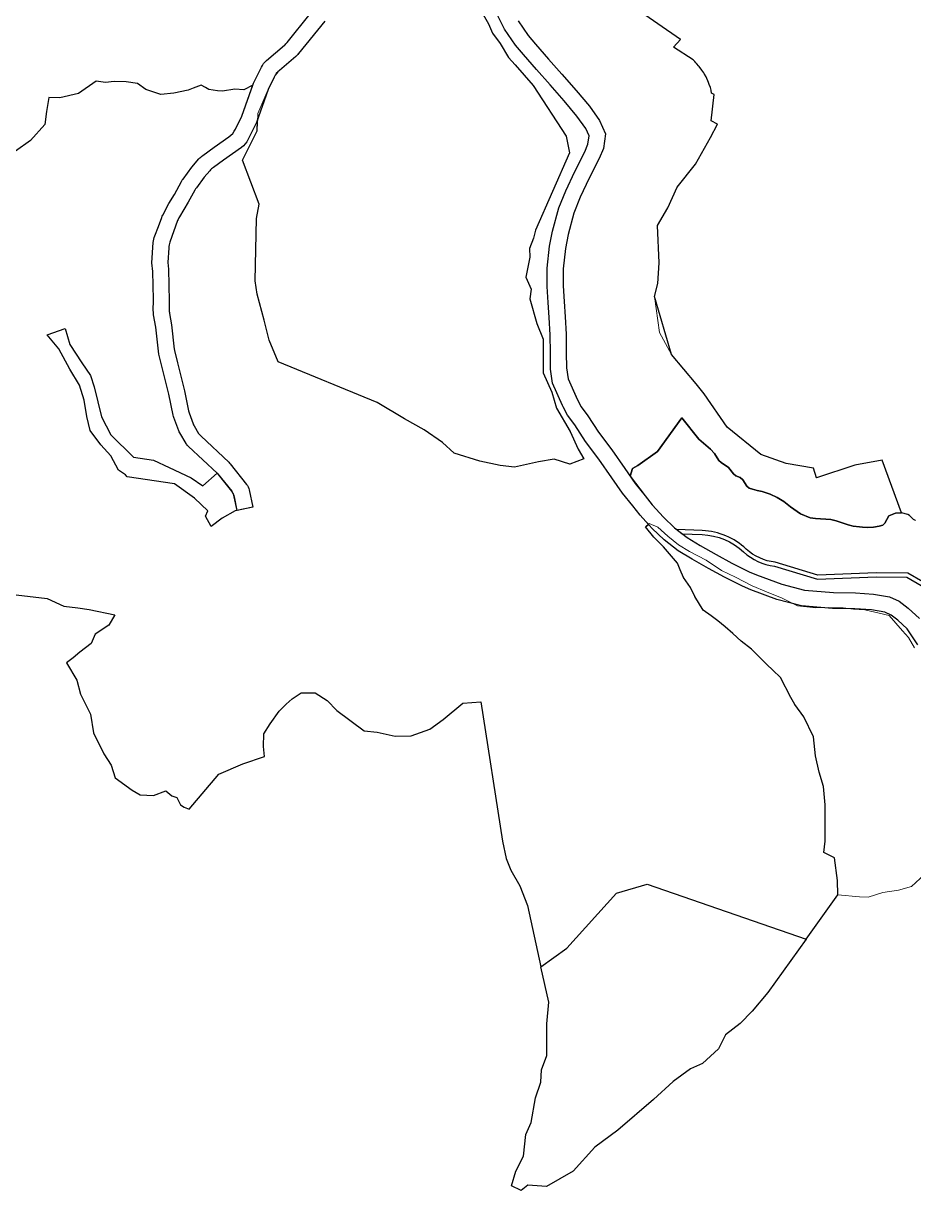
# Model space of a CAD drawing. Header units: millimetres. Extents: x 234550 to 240984, y 469077 to 474234.
# Drawn here: x 239741.5 to 240077.2, y 469076.5 to 469516.6 of the extents above; entities that cross this region are included whole.
import ezdxf

# ---------------------------------------------------------------- set-up
doc = ezdxf.new("R2010")
doc.units = ezdxf.units.MM
for name, color, linetype, lineweight in [('_Proposed institutional precinct_hatch', 150, 'Continuous', 0), ('_Proposed religious institution_hatch', 30, 'Continuous', 0), ('_Proposed_footpath hatch', 161, 'Continuous', 30), ('E1', 108, 'Continuous', 30), ('E2', 106, 'Continuous', 30)]:
    doc.layers.add(name, color=color, linetype=linetype, lineweight=lineweight)
doc.layers.add('_proposed Tertiary_road_Hatch', color=252, linetype='Continuous')

msp = doc.modelspace()

# ---------------------------------------------------------------- linework, layer by layer
at = {"layer": '_Proposed institutional precinct_hatch'}
for points in [[(239970.55, 469523.37), (239989.26, 469510.52), (239986.65, 469507.61), (239994.07, 469502.77), (239994.26, 469502.56), (239994.64, 469502.15), (239995.07, 469501.66), (239995.41, 469501.29), (239996.07, 469500.51), (239996.33, 469500.22), (239996.69, 469499.76), (239997.29, 469498.98), (239998.03, 469497.92), (239998.35, 469497.37), (239998.9, 469496.41), (239999.84, 469494.28), (240000.15, 469493.46), (240000.41, 469492.71), (240000.53, 469492.37), (240000.71, 469491.74), (240000.82, 469491.34), (240001.01, 469490.3), (240001.95, 469489.69), (240000.82, 469479.86), (240003.29, 469478.5), (240000.55, 469473.57), (239994.92, 469463.52), (239988.07, 469454.85), (239984.46, 469446.99), (239980.66, 469440.37), (239981.2, 469426.25), (239980.74, 469418.53), (239979.42, 469413.55), (239981.4, 469400.05), (239985.86, 469391.71), (239995.14, 469380.68), (239998.2, 469376.88), (240006.82, 469364.31), (240019.52, 469354.05), (240029.07, 469350.69), (240039.38, 469348.93), (240040.52, 469345.25), (240055.07, 469350.03), (240065.29, 469351.94), (240072.65, 469332.05), (240074.95, 469331.48), (240075.68, 469331), (240077.18, 469329.57), (240077.91, 469329.16)], [(240081.3, 469195.75), (240076.32, 469191.18), (240071.48, 469189.84), (240065.53, 469188.93), (240060.06, 469187.17), (240056.77, 469187.27), (240048.66, 469188.07), (240048.51, 469193.4), (240047.37, 469201.98), (240043.28, 469203.98), (240043.83, 469208.28), (240043.85, 469221.95), (240043.14, 469228.93), (240041.52, 469234.31), (240040.15, 469240.42), (240039.46, 469247.61), (240035.75, 469255.21), (240032.45, 469259.85), (240030.93, 469262.49), (240026.94, 469269.95), (240024.1, 469272.72), (240021.83, 469274.9), (240016.02, 469280.67), (240012.19, 469283.66), (240009.06, 469286.56), (240006.17, 469289.03), (240003.39, 469291.35), (240000.81, 469293.18), (239997.8, 469295.35), (239994.66, 469300.53), (239993.11, 469303.9), (239990.45, 469307.68), (239989.2, 469310.63), (239988.12, 469313.14), (239982.84, 469319.26), (239979.24, 469322.84), (239976.12, 469326.78), (239977.49, 469328), (239980.68, 469326.6), (239984.47, 469323.26), (239988.56, 469320.04), (239992.69, 469317.51), (239998.94, 469314.17), (240004.8, 469310.32), (240010, 469307.79), (240016.33, 469304.54), (240021.68, 469302.31), (240027.6, 469299.95), (240033.35, 469296.95), (240040.28, 469296.26), (240045, 469296.4), (240050.64, 469296.22), (240054.45, 469295.71), (240058.79, 469295.47), (240067.91, 469293.36), (240072.94, 469287.56), (240075.23, 469285.05), (240077.48, 469281.2)]]:
    msp.add_lwpolyline(points, dxfattribs=at)
at = {"layer": '_Proposed religious institution_hatch'}
msp.add_lwpolyline([(239914.42, 469520.8), (239916.93, 469516.37), (239918.43, 469512.88), (239921.28, 469508.99), (239924.45, 469503.73), (239926.94, 469500.94), (239933.76, 469493.18), (239946.11, 469474.07), (239947.48, 469467.78), (239934.55, 469438.57), (239933.87, 469435.56), (239932.29, 469431.72), (239932.43, 469428.41), (239930.97, 469420.93), (239932.92, 469416.35), (239932.47, 469412.78), (239935.05, 469403.41), (239937.53, 469397.57), (239937.49, 469384.81), (239940.83, 469377.48), (239942.51, 469371.51), (239947.62, 469362.75), (239950.73, 469356.11), (239952.84, 469352.37), (239947.59, 469350.43), (239941.66, 469352.33), (239935.71, 469351.34), (239926.63, 469349.28), (239921.23, 469349.9), (239913.65, 469351.51), (239903.91, 469354.5), (239899.58, 469358.53), (239892.57, 469363.33), (239885.25, 469367.44), (239874.97, 469373.61), (239837.58, 469388.96), (239834.2, 469397.16), (239832.27, 469404.65), (239829.7, 469414.53), (239828.93, 469419.5), (239829.45, 469442.98), (239830.41, 469448.45), (239824.09, 469465.02), (239829.66, 469475.99), (239829.87, 469482.63), (239833.72, 469491.44), (239836.82, 469497.74), (239844.8, 469504.56), (239855.12, 469517.35)], dxfattribs=at)
at = {"layer": '_proposed Tertiary_road_Hatch'}
for points in [[(240078.73, 469282.35), (240074.72, 469288.3), (240071.27, 469291.6), (240068.74, 469293.51), (240066.27, 469294.59), (240061.3, 469295.48), (240055.01, 469295.89), (240046.63, 469296.02), (240034.96, 469296.99), (240025.63, 469299.44), (240015.75, 469303.08), (240012.69, 469304.35), (240005.84, 469307.79), (239999.78, 469311.13), (239993.64, 469314.61), (239988.39, 469317.79), (239983.07, 469321.9), (239978.55, 469326.17), (239974.05, 469331.19), (239971.26, 469334.75), (239967.43, 469339.49), (239963.36, 469345.28), (239958.5, 469352.25), (239953.46, 469359), (239949.38, 469365.18), (239946.73, 469368.84), (239945.02, 469372.01), (239944.81, 469372.46), (239941.07, 469380.87), (239940.28, 469386.21), (239940.21, 469392.32), (239940.14, 469399.18), (239939.77, 469405.65), (239939.44, 469411.33), (239939.07, 469417.4), (239939.03, 469424.34), (239939.94, 469432.63), (239941.06, 469438.27), (239943.4, 469446.98), (239946, 469453.39), (239949.44, 469460.77), (239953.17, 469468.16), (239954.38, 469471.02), (239954.82, 469474.12), (239953.57, 469476.97), (239950.18, 469481.62), (239945.4, 469487.36), (239940.11, 469493.37), (239934.98, 469499.12), (239930.04, 469504.85), (239927.05, 469508.33), (239922.93, 469514.43), (239919.01, 469522.12)], [(239928.11, 469517.49), (239931.83, 469511.98), (239934.59, 469508.76), (239939.5, 469503.07), (239944.6, 469497.35), (239949.96, 469491.26), (239954.91, 469485.32), (239958.8, 469479.98), (239961, 469474.96), (239960.21, 469469.4), (239958.62, 469465.64), (239954.83, 469458.15), (239951.51, 469450.99), (239949.09, 469445.06), (239946.91, 469436.91), (239945.87, 469431.71), (239945.03, 469424.03), (239945.07, 469417.6), (239945.43, 469411.69), (239945.76, 469405.99), (239946.13, 469399.38), (239946.21, 469392.39), (239946.27, 469386.69), (239946.88, 469382.56), (239950.3, 469374.9), (239950.4, 469374.66), (239951.82, 469372.04), (239954.32, 469368.59), (239958.37, 469362.45), (239963.36, 469355.76), (239968.28, 469348.72), (239972.22, 469343.1), (239975.95, 469338.48), (239978.65, 469335.05), (239982.85, 469330.36), (239986.97, 469326.46), (239991.79, 469322.75), (239996.68, 469319.79), (240002.71, 469316.37), (240008.64, 469313.1), (240015.19, 469309.81), (240017.94, 469308.67), (240027.44, 469305.17), (240035.98, 469302.93), (240046.92, 469302.02), (240055.25, 469301.89), (240062.03, 469301.45), (240068.03, 469300.37), (240071.78, 469298.73), (240075.16, 469296.18), (240079.34, 469292.19)]]:
    msp.add_lwpolyline(points, dxfattribs=at)
msp.add_lwpolyline([(239855.12, 469517.35), (239845.26, 469505.14, -0.046396), (239844.23, 469504.07), (239838.08, 469498.82, 0.10245), (239836.09, 469496.26), (239833.82, 469491.64), (239829.47, 469479.2), (239826.19, 469472.69, -0.120691), (239823.71, 469469.79), (239817, 469464.97), (239813.21, 469462.28, 0.060205), (239811.79, 469460.99), (239809.72, 469458.6), (239806.76, 469454.61, 0.033412), (239806.18, 469453.71), (239803.65, 469449.11), (239800.35, 469443.65, 0.049653), (239799.67, 469442.22), (239796.76, 469434.12, 0.069321), (239796.31, 469431.96), (239795.93, 469426.39), (239796.25, 469423.86), (239796.52, 469411.78), (239796.51, 469408.61, 0.043107), (239796.62, 469407.24), (239797.36, 469402.94), (239798.43, 469393.77, 0.026136), (239798.52, 469393.26), (239799.57, 469388.61), (239802.25, 469378.09), (239803.76, 469370.49, 0.041846), (239803.99, 469369.69), (239805.54, 469365.61, 0.043419), (239805.92, 469364.83), (239807.6, 469362.01, 0.070775), (239808.49, 469360.91), (239818.99, 469351.1, -0.037516), (239819.5, 469350.55), (239825.65, 469342.78, -0.116396), (239826.63, 469340.7), (239827.98, 469334.22), (239822.11, 469332.99), (239821.05, 469338.09, 0.116396), (239820.07, 469340.17), (239815.08, 469346.47, 0.037516), (239814.57, 469347.02), (239803.77, 469357.11, -0.070775), (239802.88, 469358.2), (239800.5, 469362.2, -0.043419), (239800.12, 469362.99), (239798.2, 469368.03, -0.041846), (239797.97, 469368.83), (239796.39, 469376.77), (239792.81, 469390.84, -0.033187), (239792.61, 469391.88), (239791.42, 469402.08), (239790.62, 469406.74, -0.043107), (239790.51, 469408.11), (239790.52, 469412.49), (239790.3, 469423.03), (239789.89, 469426.3), (239790.45, 469433.96, -0.079734), (239791.03, 469436.43), (239792.47, 469439.93), (239793.7, 469443.35, -0.03317), (239794.12, 469444.32), (239796.37, 469448.67), (239798.45, 469452.11), (239801.12, 469456.96, -0.033412), (239801.7, 469457.86), (239805.04, 469462.36), (239807.73, 469465.47, -0.060205), (239809.15, 469466.76), (239813.51, 469469.85), (239819.02, 469473.81, 0.120691), (239821.49, 469476.7), (239823.93, 469481.55), (239828.28, 469493.96), (239831.25, 469500.01, -0.10245), (239833.24, 469502.58), (239839.91, 469508.28, 0.046396), (239840.95, 469509.34), (239849.63, 469520.1, 0.046665)], format="xyb", dxfattribs=at)
msp.add_lwpolyline([(239750.48, 469399.16), (239757.31, 469401.6), (239758.99, 469395.55), (239763.58, 469388.59), (239766.8, 469383.84), (239768.15, 469379.56), (239770.95, 469368.28), (239774.48, 469361.45), (239783.05, 469353.05), (239790.52, 469351.85), (239796.52, 469349.12), (239804.77, 469345.28), (239809.12, 469342.23), (239814.57, 469347.02), (239820.07, 469340.17, -0.107062), (239821.05, 469338.09), (239822.05, 469332.93), (239821.38, 469332.79), (239816.41, 469330.1), (239812.28, 469326.94), (239810.12, 469330.75), (239811.04, 469332.79), (239806.09, 469337.55), (239798.54, 469343.03), (239780.67, 469345.58), (239780, 469346.33), (239777.33, 469348.19), (239774.53, 469353.53), (239770.72, 469357.65), (239766.69, 469363.04), (239765.5, 469368.32), (239764.48, 469374.52), (239762.72, 469380.15), (239759.01, 469386.17), (239754.88, 469393.84)], format="xyb", close=True, dxfattribs=at)
at = {"layer": '_Proposed_footpath hatch'}
msp.add_lwpolyline([(240086.37, 469302.76), (240074.98, 469309.28), (240063.07, 469309.49), (240041.07, 469308.56), (240025.03, 469313.46, -0.165021), (240014.07, 469318.42, 0.180052), (239997.5, 469325.35), (239987.92, 469325.73), (239989.97, 469324.15), (239997.44, 469323.85, -0.180052), (240013.05, 469317.33, 0.163087), (240024.73, 469311.99), (240040.88, 469307.05), (240063.09, 469307.99), (240074.57, 469307.79), (240086.99, 469300.68, -0.270889)], format="xyb", dxfattribs=at)
at = {"layer": 'E1'}
msp.add_line((240019.52, 469354.05), (240006.82, 469364.31), dxfattribs=at)
msp.add_lwpolyline([(239914.42, 469520.8), (239916.93, 469516.37), (239918.43, 469512.88), (239921.28, 469508.99), (239924.45, 469503.73), (239926.94, 469500.94), (239933.76, 469493.18), (239946.11, 469474.07), (239947.48, 469467.78), (239934.55, 469438.57), (239933.87, 469435.56), (239932.29, 469431.72), (239932.43, 469428.41), (239930.97, 469420.93), (239932.92, 469416.35), (239932.47, 469412.78), (239935.05, 469403.41), (239937.53, 469397.57), (239937.49, 469384.81), (239940.83, 469377.48), (239942.51, 469371.51), (239947.62, 469362.75), (239950.73, 469356.11), (239952.84, 469352.37), (239947.59, 469350.43), (239941.66, 469352.33), (239935.71, 469351.34), (239926.63, 469349.28), (239921.23, 469349.9), (239913.65, 469351.51), (239903.91, 469354.5), (239899.58, 469358.53), (239892.57, 469363.33), (239885.25, 469367.44), (239874.97, 469373.61), (239837.58, 469388.96), (239834.2, 469397.16), (239832.27, 469404.65), (239829.7, 469414.53), (239828.93, 469419.5), (239829.45, 469442.98), (239830.41, 469448.45), (239824.09, 469465.02), (239829.66, 469475.99), (239829.79, 469480.12), (239829.47, 469479.2), (239826.19, 469472.69, -0.120691), (239823.71, 469469.79), (239817, 469464.97), (239813.21, 469462.28, 0.060205), (239811.79, 469460.99), (239809.72, 469458.6), (239806.76, 469454.61, 0.033412), (239806.18, 469453.71), (239803.65, 469449.11), (239800.35, 469443.65, 0.049653), (239799.67, 469442.22), (239796.76, 469434.12, 0.069321), (239796.31, 469431.96), (239795.93, 469426.39), (239796.25, 469423.86), (239796.52, 469411.78), (239796.51, 469408.61, 0.043107), (239796.62, 469407.24), (239797.36, 469402.94), (239798.43, 469393.77, 0.026136), (239798.52, 469393.26), (239799.57, 469388.61), (239802.25, 469378.09), (239803.76, 469370.49, 0.041846), (239803.99, 469369.69), (239805.54, 469365.61, 0.043419), (239805.92, 469364.83), (239807.6, 469362.01, 0.070775), (239808.49, 469360.91), (239818.99, 469351.1, -0.037516), (239819.5, 469350.55), (239825.65, 469342.78, -0.116396), (239826.63, 469340.7), (239827.98, 469334.22), (239822.04, 469332.98), (239822.05, 469332.93), (239821.38, 469332.79), (239816.41, 469330.1), (239812.28, 469326.94), (239810.12, 469330.75), (239811.04, 469332.79), (239806.09, 469337.55), (239798.54, 469343.03), (239780.67, 469345.58), (239780, 469346.33), (239777.33, 469348.19), (239774.53, 469353.53), (239770.72, 469357.65), (239766.69, 469363.04), (239765.5, 469368.32), (239764.48, 469374.52), (239762.72, 469380.15), (239759.01, 469386.17), (239754.88, 469393.84), (239750.48, 469399.16), (239757.31, 469401.6), (239758.99, 469395.55), (239763.58, 469388.59), (239766.8, 469383.84), (239768.15, 469379.56), (239770.95, 469368.28), (239774.48, 469361.45), (239783.05, 469353.05), (239790.52, 469351.85), (239796.52, 469349.12), (239804.77, 469345.28), (239809.12, 469342.23), (239814.57, 469347.02), (239803.77, 469357.11, -0.070775), (239802.88, 469358.2), (239800.5, 469362.2, -0.043419), (239800.12, 469362.99), (239798.2, 469368.03, -0.041846), (239797.97, 469368.83), (239796.39, 469376.77), (239792.81, 469390.84, -0.033187), (239792.61, 469391.88), (239791.42, 469402.08), (239790.62, 469406.74, -0.043107), (239790.51, 469408.11), (239790.52, 469412.49), (239790.3, 469423.03), (239789.89, 469426.3), (239790.45, 469433.96, -0.079734), (239791.03, 469436.43), (239792.47, 469439.93), (239793.7, 469443.35, -0.03317), (239794.12, 469444.32), (239796.37, 469448.67), (239798.45, 469452.11), (239801.12, 469456.96, -0.033412), (239801.7, 469457.86), (239805.04, 469462.36), (239807.73, 469465.47, -0.060205), (239809.15, 469466.76), (239813.51, 469469.85), (239819.02, 469473.81, 0.120691), (239821.49, 469476.7), (239823.93, 469481.55), (239828.03, 469493.26), (239824.63, 469491.52), (239821.24, 469491.71), (239816.59, 469490.99), (239814.75, 469491.07), (239811.43, 469491.67), (239810.22, 469492.33), (239808.5, 469493.26), (239805.5, 469492.09), (239803.65, 469491.38), (239798.29, 469490.31), (239793.31, 469489.73), (239787.73, 469491.62), (239784.55, 469493.83), (239780.29, 469494.46), (239775.74, 469494.65), (239772.52, 469494.25), (239768.96, 469494.79), (239762.3, 469490.07), (239755.27, 469488.55), (239751.06, 469488.58), (239750.29, 469483.37), (239749.57, 469478.39), (239744.16, 469472.38), (239738.48, 469468.37)], format="xyb", dxfattribs=at)
msp.add_lwpolyline([(239914.42, 469520.8), (239916.93, 469516.37), (239918.43, 469512.88), (239921.28, 469508.99), (239924.45, 469503.73), (239926.94, 469500.94), (239933.76, 469493.18), (239946.11, 469474.07), (239947.48, 469467.78), (239934.55, 469438.57), (239933.87, 469435.56), (239932.29, 469431.72), (239932.43, 469428.41), (239930.97, 469420.93), (239932.92, 469416.35), (239932.47, 469412.78), (239935.05, 469403.41), (239937.53, 469397.57), (239937.49, 469384.81), (239940.83, 469377.48), (239942.51, 469371.51), (239947.62, 469362.75), (239950.73, 469356.11), (239952.84, 469352.37), (239947.59, 469350.43), (239941.66, 469352.33), (239935.71, 469351.34), (239926.63, 469349.28), (239921.23, 469349.9), (239913.65, 469351.51), (239903.91, 469354.5), (239899.58, 469358.53), (239892.57, 469363.33), (239885.25, 469367.44), (239874.97, 469373.61), (239837.58, 469388.96), (239834.2, 469397.16), (239832.27, 469404.65), (239829.7, 469414.53), (239828.93, 469419.5), (239829.45, 469442.98), (239830.41, 469448.45), (239824.09, 469465.02), (239829.66, 469475.99), (239829.79, 469480.12), (239829.47, 469479.2), (239826.19, 469472.69, -0.120691), (239823.71, 469469.79), (239817, 469464.97), (239813.21, 469462.28, 0.060205), (239811.79, 469460.99), (239809.72, 469458.6), (239806.76, 469454.61, 0.033412), (239806.18, 469453.71), (239803.65, 469449.11), (239800.35, 469443.65, 0.049653), (239799.67, 469442.22), (239796.76, 469434.12, 0.069321), (239796.31, 469431.96), (239795.93, 469426.39), (239796.25, 469423.86), (239796.52, 469411.78), (239796.51, 469408.61, 0.043107), (239796.62, 469407.24), (239797.36, 469402.94), (239798.43, 469393.77, 0.026136), (239798.52, 469393.26), (239799.57, 469388.61), (239802.25, 469378.09), (239803.76, 469370.49, 0.041846), (239803.99, 469369.69), (239805.54, 469365.61, 0.043419), (239805.92, 469364.83), (239807.6, 469362.01, 0.070775), (239808.49, 469360.91), (239818.99, 469351.1, -0.037516), (239819.5, 469350.55), (239825.65, 469342.78, -0.116396), (239826.63, 469340.7), (239827.98, 469334.22), (239822.04, 469332.98), (239822.05, 469332.93), (239821.38, 469332.79), (239816.41, 469330.1), (239812.28, 469326.94), (239810.12, 469330.75), (239811.04, 469332.79), (239806.09, 469337.55), (239798.54, 469343.03), (239780.67, 469345.58), (239780, 469346.33), (239777.33, 469348.19), (239774.53, 469353.53), (239770.72, 469357.65), (239766.69, 469363.04), (239765.5, 469368.32), (239764.48, 469374.52), (239762.72, 469380.15), (239759.01, 469386.17), (239754.88, 469393.84), (239750.48, 469399.16), (239757.31, 469401.6), (239758.99, 469395.55), (239763.58, 469388.59), (239766.8, 469383.84), (239768.15, 469379.56), (239770.95, 469368.28), (239774.48, 469361.45), (239783.05, 469353.05), (239790.52, 469351.85), (239796.52, 469349.12), (239804.77, 469345.28), (239809.12, 469342.23), (239814.57, 469347.02), (239803.77, 469357.11, -0.070775), (239802.88, 469358.2), (239800.5, 469362.2, -0.043419), (239800.12, 469362.99), (239798.2, 469368.03, -0.041846), (239797.97, 469368.83), (239796.39, 469376.77), (239792.81, 469390.84, -0.033187), (239792.61, 469391.88), (239791.42, 469402.08), (239790.62, 469406.74, -0.043107), (239790.51, 469408.11), (239790.52, 469412.49), (239790.3, 469423.03), (239789.89, 469426.3), (239790.45, 469433.96, -0.079734), (239791.03, 469436.43), (239792.47, 469439.93), (239793.7, 469443.35, -0.03317), (239794.12, 469444.32), (239796.37, 469448.67), (239798.45, 469452.11), (239801.12, 469456.96, -0.033412), (239801.7, 469457.86), (239805.04, 469462.36), (239807.73, 469465.47, -0.060205), (239809.15, 469466.76), (239813.51, 469469.85), (239819.02, 469473.81, 0.120691), (239821.49, 469476.7), (239823.93, 469481.55), (239828.03, 469493.26), (239824.63, 469491.52), (239821.24, 469491.71), (239816.59, 469490.99), (239814.75, 469491.07), (239811.43, 469491.67), (239810.22, 469492.33), (239808.5, 469493.26), (239805.5, 469492.09), (239803.65, 469491.38), (239798.29, 469490.31), (239793.31, 469489.73), (239787.73, 469491.62), (239784.55, 469493.83), (239780.29, 469494.46), (239775.74, 469494.65), (239772.52, 469494.25), (239768.96, 469494.79), (239762.3, 469490.07), (239755.27, 469488.55), (239751.06, 469488.58), (239750.29, 469483.37), (239749.57, 469478.39), (239744.16, 469472.38), (239738.48, 469468.37)], format="xyb", dxfattribs=at)
for points in [[(239738.82, 469301.1), (239750.54, 469299.77), (239756.75, 469296.89), (239762.06, 469296.26), (239766.3, 469295.63), (239776.04, 469293.55), (239773.76, 469289.76), (239768.63, 469286.26), (239767.08, 469282.79), (239762.82, 469279.48), (239760.32, 469277.35), (239757.82, 469275.49), (239761.67, 469268.99), (239763.1, 469263.74), (239766.81, 469256.1), (239767.99, 469249.18), (239771.87, 469241.25), (239774.62, 469236.92), (239776.07, 469232.2), (239782.51, 469227.56), (239785.54, 469225.77), (239790.58, 469225.5), (239795.22, 469227.2), (239797.55, 469225.44), (239799.31, 469224.75), (239800.8, 469222.02), (239802.19, 469221.09), (239803.99, 469220.31), (239815.21, 469233.56), (239824.3, 469237.47), (239832.41, 469240.24), (239832.05, 469244.02), (239832.22, 469248.74), (239834.54, 469252.57), (239837.97, 469257.25), (239840.54, 469259.93), (239842.84, 469261.96), (239846.28, 469264.25), (239851.52, 469264.2), (239856.11, 469261.32), (239859.69, 469257.6), (239870.07, 469249.83), (239874.91, 469249.38), (239881.74, 469247.88), (239887.74, 469248.02), (239894.75, 469250.55), (239899.81, 469254.12), (239907.21, 469260.29), (239914.01, 469260.83), (239922.2, 469208.29), (239923.61, 469201.7), (239925.29, 469197.33), (239928.72, 469191.45), (239931.62, 469184.01), (239936.66, 469160.96), (239946.39, 469167.94), (239965.15, 469188.71), (239976.67, 469192.09), (240036.65, 469171.37), (240048.66, 469188.07), (240048.51, 469193.4), (240047.37, 469201.98), (240043.28, 469203.98), (240043.83, 469208.28), (240043.85, 469221.95), (240043.14, 469228.93), (240041.52, 469234.31), (240040.15, 469240.42), (240039.46, 469247.61), (240035.75, 469255.21), (240032.45, 469259.85), (240030.93, 469262.49), (240026.94, 469269.95), (240024.1, 469272.72), (240021.83, 469274.9), (240016.02, 469280.67), (240012.19, 469283.66), (240009.06, 469286.56), (240006.17, 469289.03), (240003.39, 469291.35), (240000.81, 469293.18), (239997.8, 469295.35), (239994.66, 469300.53), (239993.11, 469303.9), (239990.45, 469307.68), (239989.2, 469310.63), (239988.12, 469313.14), (239982.84, 469319.26), (239979.24, 469322.84), (239976.12, 469326.78), (239977.17, 469327.71), (239974.05, 469331.19), (239971.26, 469334.75), (239967.43, 469339.49), (239963.36, 469345.28), (239958.5, 469352.25), (239953.46, 469359), (239949.38, 469365.18), (239946.73, 469368.84), (239945.02, 469372.01), (239944.81, 469372.46), (239941.07, 469380.87), (239940.28, 469386.21), (239940.21, 469392.32), (239940.14, 469399.18), (239939.77, 469405.65), (239939.44, 469411.33), (239939.07, 469417.4), (239939.03, 469424.34), (239939.94, 469432.63), (239941.06, 469438.27), (239943.4, 469446.98), (239946, 469453.39), (239949.44, 469460.77), (239953.17, 469468.16), (239954.38, 469471.02), (239954.82, 469474.12), (239953.57, 469476.97), (239950.18, 469481.62), (239945.4, 469487.36), (239940.11, 469493.37), (239934.98, 469499.12), (239930.04, 469504.85), (239927.05, 469508.33), (239922.93, 469514.43), (239919.01, 469522.12)], [(239738.82, 469301.1), (239750.54, 469299.77), (239756.75, 469296.89), (239762.06, 469296.26), (239766.3, 469295.63), (239776.04, 469293.55), (239773.76, 469289.76), (239768.63, 469286.26), (239767.08, 469282.79), (239762.82, 469279.48), (239760.32, 469277.35), (239757.82, 469275.49), (239761.67, 469268.99), (239763.1, 469263.74), (239766.81, 469256.1), (239767.99, 469249.18), (239771.87, 469241.25), (239774.62, 469236.92), (239776.07, 469232.2), (239782.51, 469227.56), (239785.54, 469225.77), (239790.58, 469225.5), (239795.22, 469227.2), (239797.55, 469225.44), (239799.31, 469224.75), (239800.8, 469222.02), (239802.19, 469221.09), (239803.99, 469220.31), (239815.21, 469233.56), (239824.3, 469237.47), (239832.41, 469240.24), (239832.05, 469244.02), (239832.22, 469248.74), (239834.54, 469252.57), (239837.97, 469257.25), (239840.54, 469259.93), (239842.84, 469261.96), (239846.28, 469264.25), (239851.52, 469264.2), (239856.11, 469261.32), (239859.69, 469257.6), (239870.07, 469249.83), (239874.91, 469249.38), (239881.74, 469247.88), (239887.74, 469248.02), (239894.75, 469250.55), (239899.81, 469254.12), (239907.21, 469260.29), (239914.01, 469260.83), (239922.2, 469208.29), (239923.61, 469201.7), (239925.29, 469197.33), (239928.72, 469191.45), (239931.62, 469184.01), (239936.66, 469160.96), (239946.39, 469167.94), (239965.15, 469188.71), (239976.67, 469192.09), (240036.65, 469171.37), (240048.66, 469188.07), (240048.51, 469193.4), (240047.37, 469201.98), (240043.28, 469203.98), (240043.83, 469208.28), (240043.85, 469221.95), (240043.14, 469228.93), (240041.52, 469234.31), (240040.15, 469240.42), (240039.46, 469247.61), (240035.75, 469255.21), (240032.45, 469259.85), (240030.93, 469262.49), (240026.94, 469269.95), (240024.1, 469272.72), (240021.83, 469274.9), (240016.02, 469280.67), (240012.19, 469283.66), (240009.06, 469286.56), (240006.17, 469289.03), (240003.39, 469291.35), (240000.81, 469293.18), (239997.8, 469295.35), (239994.66, 469300.53), (239993.11, 469303.9), (239990.45, 469307.68), (239989.2, 469310.63), (239988.12, 469313.14), (239982.84, 469319.26), (239979.24, 469322.84), (239976.12, 469326.78), (239977.17, 469327.71), (239974.05, 469331.19), (239971.26, 469334.75), (239967.43, 469339.49), (239963.36, 469345.28), (239958.5, 469352.25), (239953.46, 469359), (239949.38, 469365.18), (239946.73, 469368.84), (239945.02, 469372.01), (239944.81, 469372.46), (239941.07, 469380.87), (239940.28, 469386.21), (239940.21, 469392.32), (239940.14, 469399.18), (239939.77, 469405.65), (239939.44, 469411.33), (239939.07, 469417.4), (239939.03, 469424.34), (239939.94, 469432.63), (239941.06, 469438.27), (239943.4, 469446.98), (239946, 469453.39), (239949.44, 469460.77), (239953.17, 469468.16), (239954.38, 469471.02), (239954.82, 469474.12), (239953.57, 469476.97), (239950.18, 469481.62), (239945.4, 469487.36), (239940.11, 469493.37), (239934.98, 469499.12), (239930.04, 469504.85), (239927.05, 469508.33), (239922.93, 469514.43), (239919.01, 469522.12)], [(239928.11, 469517.49), (239931.83, 469511.98), (239934.59, 469508.76), (239939.5, 469503.07), (239944.6, 469497.35), (239949.96, 469491.26), (239954.91, 469485.32), (239958.8, 469479.98), (239961, 469474.96), (239960.21, 469469.4), (239958.62, 469465.64), (239954.83, 469458.15), (239951.51, 469450.99), (239949.09, 469445.06), (239946.91, 469436.91), (239945.87, 469431.71), (239945.03, 469424.03), (239945.07, 469417.6), (239945.43, 469411.69), (239945.76, 469405.99), (239946.13, 469399.38), (239946.21, 469392.39), (239946.27, 469386.69), (239946.88, 469382.56), (239950.41, 469374.65), (239951.82, 469372.04), (239954.32, 469368.59), (239958.37, 469362.45), (239963.36, 469355.76), (239968.28, 469348.72), (239970.31, 469345.82), (239971.24, 469348.78), (239973.16, 469349.95), (239980.65, 469355.18), (239989.82, 469367.82), (239996.17, 469359.77), (240000.61, 469356.08), (240002.1, 469354.48), (240003.79, 469351.73), (240004.63, 469351), (240007.39, 469349.19), (240009.27, 469346.75), (240010.14, 469346.01), (240011.84, 469345.38), (240012.76, 469344.54), (240014.34, 469342.06), (240015.22, 469341.36), (240016.49, 469340.93), (240018.21, 469340.52), (240020.07, 469340.11), (240023.07, 469339.1), (240025.74, 469337.88), (240028.29, 469336.38), (240030.79, 469334.3), (240034.52, 469331.7), (240038.12, 469330.21), (240040.14, 469329.86), (240045.95, 469329.58), (240048, 469329.05), (240052.47, 469327.49), (240054.42, 469327.04), (240056.74, 469326.75), (240057.85, 469326.65), (240059.83, 469326.56), (240062.1, 469326.68), (240064.15, 469327.04), (240065.63, 469327.46), (240066.35, 469328.11), (240067.79, 469330.91), (240070.29, 469331.91), (240072.65, 469332.05), (240065.29, 469351.94), (240055.07, 469350.03), (240040.52, 469345.25), (240039.38, 469348.93), (240029.07, 469350.69), (240019.52, 469354.05), (240006.82, 469364.31), (239998.2, 469376.88), (239995.14, 469380.68), (239985.86, 469391.71), (239979.42, 469413.55), (239980.74, 469418.53), (239981.2, 469426.25), (239980.66, 469440.37), (239984.46, 469446.99), (239988.07, 469454.85), (239994.92, 469463.52), (240000.55, 469473.57), (240003.29, 469478.5), (240000.82, 469479.86), (240001.95, 469489.69), (240001.01, 469490.3), (240000.82, 469491.34), (240000.54, 469492.37), (240000.15, 469493.46), (239999.84, 469494.28), (239998.9, 469496.41), (239998.35, 469497.37), (239998.03, 469497.92), (239997.29, 469498.98), (239996.32, 469500.24), (239996.07, 469500.51), (239995.41, 469501.29), (239995.07, 469501.66), (239994.64, 469502.15), (239994.07, 469502.77), (239986.65, 469507.61), (239989.26, 469510.52), (239970.55, 469523.37)], [(240077.91, 469329.16), (240077.18, 469329.57), (240075.68, 469331), (240074.95, 469331.48), (240072.65, 469332.05), (240070.29, 469331.91), (240067.79, 469330.91), (240066.35, 469328.11), (240065.63, 469327.46), (240064.15, 469327.04), (240062.1, 469326.68), (240059.83, 469326.56), (240057.85, 469326.65), (240056.74, 469326.75), (240054.42, 469327.04), (240052.47, 469327.49), (240048, 469329.05), (240045.95, 469329.58), (240040.14, 469329.86), (240038.12, 469330.21), (240034.52, 469331.7), (240030.79, 469334.3), (240028.29, 469336.38), (240025.74, 469337.88), (240023.07, 469339.1), (240020.07, 469340.11), (240018.21, 469340.52), (240016.49, 469340.93), (240015.22, 469341.36), (240014.34, 469342.06), (240012.76, 469344.54), (240011.84, 469345.38), (240010.14, 469346.01), (240009.27, 469346.75), (240007.39, 469349.19), (240004.63, 469351), (240003.79, 469351.73), (240002.1, 469354.48), (240000.61, 469356.08), (239996.17, 469359.77), (239989.82, 469367.82), (239980.65, 469355.18), (239973.16, 469349.95), (239971.24, 469348.78), (239970.31, 469345.82), (239975.95, 469338.48), (239978.65, 469335.05), (239982.85, 469330.36), (239986.97, 469326.46), (239991.79, 469322.75), (239996.68, 469319.79), (240002.71, 469316.37), (240008.64, 469313.1), (240015.19, 469309.81), (240017.94, 469308.67), (240027.44, 469305.17), (240035.98, 469302.93), (240046.92, 469302.02), (240055.25, 469301.89), (240062.03, 469301.45), (240068.03, 469300.37), (240071.78, 469298.73), (240075.16, 469296.18), (240079.34, 469292.19)], [(240052.47, 469327.49), (240054.42, 469327.04)], [(240062.1, 469326.68), (240064.15, 469327.04)]]:
    msp.add_lwpolyline(points, dxfattribs=at)
at = {"layer": 'E2'}
msp.add_lwpolyline([(239936.66, 469160.96), (239946.39, 469167.94), (239965.15, 469188.71), (239976.67, 469192.09), (240036.65, 469171.37), (240022.15, 469151.22), (240016.33, 469144.16), (240011.82, 469139.52), (240006.24, 469135.26), (240003.61, 469129.96), (239997.55, 469124.49), (239992.99, 469122.46), (239986.55, 469117.67), (239979.14, 469110.96), (239965.6, 469099.38), (239957.01, 469092.9), (239948.8, 469083.92), (239938.75, 469078.11), (239931.75, 469078.64), (239929.2, 469076.55), (239925.61, 469078.37), (239927.22, 469083.85), (239930.06, 469089.58), (239930.94, 469097.73), (239932.96, 469102.29), (239934.66, 469111.58), (239936.59, 469117.41), (239936.83, 469122.08), (239938.87, 469127.45), (239938.82, 469139.37), (239939.58, 469147.59)], close=True, dxfattribs=at)

doc.saveas('drawing.dxf')
